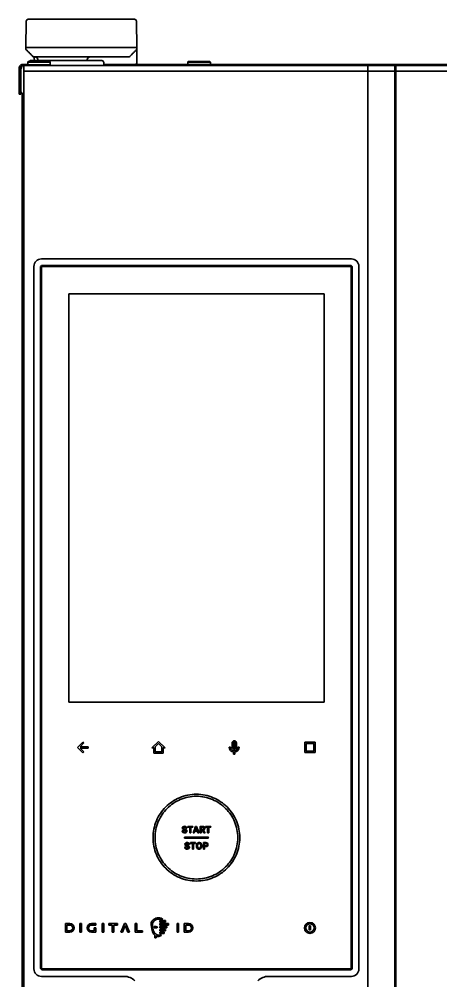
# Model space of a CAD drawing. Extents: x -760 to 4209, y 5795 to 10328.
# Drawn here: x 1849 to 2072, y 8316 to 8827 of the extents above; entities that cross this region are included whole.
import ezdxf

# ---------------------------------------------------------------- set-up
doc = ezdxf.new("R2010")
doc.units = 0
doc.header["$LTSCALE"] = 5
doc.layers.add('1', color=7, linetype='CONTINUOUS', true_color=0xffffff)

msp = doc.modelspace()

# ---------------------------------------------------------------- linework, layer by layer
at = {"layer": '1', "color": 7, "linetype": 'Continuous', "lineweight": 35}
for p, q in [((1852.05, 8811.9), (1852.3, 8825.92)), ((1853.3, 8826.9), (1859.05, 8826.9)), ((1859.05, 8826.9), (1904.05, 8826.9)), ((1909.81, 8826.9), (1904.05, 8826.9)), ((1910.81, 8825.92), (1911.05, 8811.9)), ((1852.07, 8811.19), (1852.05, 8811.9)), ((1859.05, 8811.9), (1852.05, 8811.9)), ((1904.05, 8811.9), (1859.05, 8811.9)), ((1911.05, 8811.9), (1904.05, 8811.9)), ((1911.01, 8809.21), (1910.94, 8805.12)), ((1911.04, 8811.19), (1911.01, 8809.21)), ((1911.05, 8811.9), (1911.04, 8811.19)), ((1911.05, 8805.37), (1911.05, 8810.44)), ((1850.35, 8802.9), (1850.6, 8802.9)), ((1850.6, 8802.9), (1853.06, 8802.9)), ((1853.3, 8804.4), (1853.05, 8804.15)), ((1853.05, 8804.15), (1865.05, 8804.15)), ((1853.05, 8804.15), (1853.05, 8802.65)), ((1853.05, 8802.65), (1853.3, 8802.4)), ((1865.05, 8802.65), (1853.05, 8802.65)), ((1853.3, 8804.4), (1864.8, 8804.4)), ((1892.5, 8804.9), (1854.61, 8804.9)), ((1856.59, 8804.9), (1856.57, 8806.13)), ((1858.59, 8804.94), (1858.59, 8804.9)), ((1904.05, 8806.9), (1859.05, 8806.9)), ((1865.05, 8804.15), (1864.8, 8804.4)), ((1864.8, 8802.4), (1865.05, 8802.65)), ((1865.05, 8802.65), (1865.05, 8804.15)), ((1884.52, 8804.9), (1884.52, 8804.94)), ((1893.55, 8802.4), (1893.5, 8803.94)), ((1893.54, 8802.9), (1938.06, 8802.9)), ((1911.05, 8803.64), (1911.05, 8803.9)), ((1938.3, 8804.4), (1938.05, 8804.15)), ((1938.05, 8804.15), (1938.05, 8802.65)), ((1938.05, 8804.15), (1950.05, 8804.15)), ((1938.05, 8802.9), (2143.55, 8802.9)), ((1938.05, 8802.65), (1938.3, 8802.4)), ((1950.05, 8802.65), (1938.05, 8802.65)), ((1938.3, 8804.4), (1949.8, 8804.4)), ((1950.05, 8804.15), (1949.8, 8804.4)), ((1949.8, 8802.4), (1950.05, 8802.65)), ((1950.05, 8802.65), (1950.05, 8804.15)), ((2033.64, 8802.9), (2033.64, 8055.9)), ((2048.05, 8802.9), (2048.05, 8055.9)), ((2048.55, 8802.9), (2048.55, 8055.9)), ((1848.55, 8800.37), (1848.55, 8801.1)), ((1848.55, 8800.37), (1848.55, 8789.1)), ((1849.35, 8800.37), (1849.35, 8801.1)), ((1849.35, 8800.37), (1849.35, 8789.1)), ((1849.7, 8801.1), (1849.36, 8800.37)), ((1849.36, 8800.37), (1849.36, 8789.1)), ((1851.05, 8802.4), (1853.05, 8802.4)), ((1851.05, 8799.4), (1851.05, 8802.4)), ((1853.05, 8799.4), (1851.05, 8799.4)), ((1851.05, 8799.4), (1851.05, 8055.9)), ((2089.8, 8802.4), (1853.05, 8802.4)), ((2088.64, 8799.4), (1853.05, 8799.4)), ((1848.55, 8787.1), (1848.55, 8789.1)), ((1849.35, 8787.1), (1849.35, 8789.1)), ((1850.05, 8012.25), (1850.05, 8787.58)), ((1849.35, 8787.1), (1848.55, 8787.1)), ((1856.34, 8517.15), (1856.34, 8695.65)), ((1860.34, 8699.65), (2024.94, 8699.65)), ((2024.44, 8696.15), (1860.84, 8696.15)), ((2024.44, 8695.6), (1860.84, 8695.6)), ((2028.94, 8695.65), (2028.94, 8517.15)), ((1859.84, 8695.15), (1859.84, 8517.15)), ((1860.39, 8695.15), (1860.39, 8323.15)), ((2024.89, 8323.15), (2024.89, 8695.15)), ((2025.44, 8517.15), (2025.44, 8695.15)), ((1874.84, 8681.13), (1874.84, 8464.17)), ((2010.44, 8681.13), (1874.84, 8681.13)), ((2010.44, 8464.17), (2010.44, 8681.13)), ((1859.84, 8651.15), (1860.09, 8651.15)), ((1860.09, 8650.9), (1859.84, 8650.9)), ((2025.19, 8651.15), (2025.44, 8651.15)), ((2025.44, 8650.9), (2025.19, 8650.9)), ((1859.84, 8649.4), (1860.09, 8649.4)), ((1860.09, 8649.15), (1859.84, 8649.15)), ((2025.19, 8649.4), (2025.44, 8649.4)), ((2025.44, 8649.15), (2025.19, 8649.15)), ((1859.84, 8611.15), (1860.09, 8611.15)), ((1860.09, 8610.9), (1859.84, 8610.9)), ((1859.84, 8609.4), (1860.09, 8609.4)), ((1860.09, 8609.15), (1859.84, 8609.15)), ((2025.19, 8611.15), (2025.44, 8611.15)), ((2025.44, 8610.9), (2025.19, 8610.9)), ((2025.19, 8609.4), (2025.44, 8609.4)), ((2025.44, 8609.15), (2025.19, 8609.15)), ((1859.84, 8571.15), (1860.09, 8571.15)), ((1860.09, 8570.9), (1859.84, 8570.9)), ((1859.84, 8569.4), (1860.09, 8569.4)), ((1860.09, 8569.15), (1859.84, 8569.15)), ((2025.19, 8571.15), (2025.44, 8571.15)), ((2025.44, 8570.9), (2025.19, 8570.9)), ((2025.19, 8569.4), (2025.44, 8569.4)), ((2025.44, 8569.15), (2025.19, 8569.15)), ((1859.84, 8531.15), (1860.09, 8531.15)), ((1860.09, 8530.9), (1859.84, 8530.9)), ((1859.84, 8529.4), (1860.09, 8529.4)), ((1860.09, 8529.15), (1859.84, 8529.15)), ((1856.34, 8322.65), (1856.34, 8517.15)), ((1860.09, 8517.15), (1859.84, 8517.15)), ((1859.84, 8517.15), (1859.84, 8323.15)), ((2025.44, 8323.15), (2025.44, 8517.15)), ((2028.94, 8517.15), (2028.94, 8322.65)), ((1860.09, 8489.15), (1859.84, 8489.15)), ((1859.84, 8488.9), (1860.09, 8488.9)), ((1860.09, 8487.4), (1859.84, 8487.4)), ((1859.84, 8487.15), (1860.09, 8487.15)), ((1874.84, 8464.17), (2010.44, 8464.17)), ((1860.09, 8449.15), (1859.84, 8449.15)), ((1859.84, 8448.9), (1860.09, 8448.9)), ((1860.09, 8447.4), (1859.84, 8447.4)), ((1859.84, 8447.15), (1860.09, 8447.15)), ((1882.32, 8443.09), (1879.47, 8440.24)), ((1879.47, 8440.24), (1882.32, 8437.4)), ((1880.84, 8440.6), (1882.82, 8442.58)), ((1885.16, 8440.6), (1880.84, 8440.6)), ((1882.82, 8442.58), (1882.32, 8443.09)), ((1885.16, 8439.89), (1885.16, 8440.6)), ((1922.54, 8443.38), (1919.01, 8439.97)), ((1920.77, 8440.6), (1922.54, 8442.37)), ((1920.77, 8437.85), (1920.77, 8440.6)), ((1926.07, 8439.97), (1922.54, 8443.38)), ((1922.54, 8442.37), (1924.3, 8440.6)), ((1924.3, 8440.6), (1924.3, 8437.85)), ((1960.1, 8440.41), (1960.8, 8440.41)), ((1961.58, 8442.62), (1961.58, 8440.41)), ((1962.28, 8440.41), (1962.28, 8442.62)), ((1963.19, 8442.62), (1963.19, 8440.41)), ((1963.89, 8440.41), (1963.89, 8442.62)), ((1964.68, 8440.41), (1965.38, 8440.41)), ((2000.23, 8442.95), (2000.23, 8437.53)), ((2005.65, 8442.95), (2000.23, 8442.95)), ((2000.93, 8438.23), (2000.93, 8442.25)), ((2000.93, 8442.25), (2004.95, 8442.25)), ((2004.95, 8442.25), (2004.95, 8438.23)), ((2005.65, 8437.53), (2005.65, 8442.95)), ((1880.84, 8439.89), (1885.16, 8439.89)), ((1882.82, 8437.9), (1880.84, 8439.89)), ((1882.32, 8437.4), (1882.82, 8437.9)), ((1919.01, 8439.97), (1920.07, 8439.97)), ((1920.07, 8439.97), (1920.07, 8437.14)), ((1920.07, 8437.14), (1925.01, 8437.14)), ((1924.3, 8437.85), (1920.77, 8437.85)), ((1925.01, 8439.97), (1926.07, 8439.97)), ((1925.01, 8437.14), (1925.01, 8439.97)), ((1962.39, 8436.71), (1962.39, 8437.79)), ((1963.08, 8436.71), (1962.39, 8436.71)), ((1963.08, 8437.79), (1963.08, 8436.71)), ((2000.23, 8437.53), (2005.65, 8437.53)), ((2004.95, 8438.23), (2000.93, 8438.23)), ((1860.09, 8409.15), (1859.84, 8409.15)), ((1859.84, 8408.9), (1860.09, 8408.9)), ((1860.09, 8407.4), (1859.84, 8407.4)), ((1859.84, 8407.15), (1860.09, 8407.15)), ((1946.34, 8389.68), (1946.34, 8386.27)), ((1947.7, 8389.68), (1946.34, 8389.68)), ((1946.34, 8386.27), (1946.93, 8386.27)), ((1946.93, 8387.53), (1947.7, 8387.53)), ((1946.93, 8386.27), (1946.93, 8387.53)), ((1860.09, 8369.15), (1859.84, 8369.15)), ((1859.84, 8368.9), (1860.09, 8368.9)), ((1860.09, 8367.4), (1859.84, 8367.4)), ((1859.84, 8367.15), (1860.09, 8367.15)), ((1922.44, 8348.97), (1924.9, 8348.97)), ((1923.2, 8348.23), (1923.2, 8347.46)), ((1926.26, 8348.23), (1923.2, 8348.23)), ((1924.9, 8348.97), (1924.65, 8349.17)), ((1926.26, 8347.46), (1926.26, 8348.23)), ((1873.15, 8346.68), (1873.15, 8342.1)), ((1875.44, 8346.68), (1873.15, 8346.68)), ((1873.91, 8345.92), (1875.44, 8345.92)), ((1873.91, 8342.86), (1873.91, 8345.92)), ((1880.79, 8342.1), (1880.79, 8346.68)), ((1880.79, 8346.68), (1881.55, 8346.68)), ((1881.55, 8346.68), (1881.55, 8342.1)), ((1886.9, 8346.68), (1889.19, 8346.68)), ((1889.19, 8345.92), (1886.9, 8345.92)), ((1888.43, 8342.86), (1888.43, 8344.39)), ((1888.43, 8344.39), (1889.19, 8344.39)), ((1889.19, 8346.68), (1889.19, 8345.92)), ((1889.19, 8344.39), (1889.19, 8342.1)), ((1892.63, 8342.1), (1892.63, 8346.68)), ((1892.63, 8346.68), (1893.4, 8346.68)), ((1893.4, 8346.68), (1893.4, 8342.1)), ((1896.07, 8346.68), (1896.07, 8345.92)), ((1900.66, 8346.68), (1896.07, 8346.68)), ((1896.07, 8345.92), (1897.98, 8345.92)), ((1897.98, 8345.92), (1897.98, 8342.1)), ((1898.75, 8345.92), (1900.66, 8345.92)), ((1898.75, 8342.1), (1898.75, 8345.92)), ((1900.66, 8345.92), (1900.66, 8346.68)), ((1904.48, 8346.68), (1902.57, 8342.1)), ((1903.43, 8342.1), (1904.86, 8345.73)), ((1905.24, 8346.68), (1904.48, 8346.68)), ((1904.86, 8345.73), (1906.29, 8342.1)), ((1907.15, 8342.1), (1905.24, 8346.68)), ((1910.21, 8346.68), (1910.21, 8342.1)), ((1910.98, 8346.68), (1910.21, 8346.68)), ((1910.98, 8342.86), (1910.98, 8346.68)), ((1918.66, 8346.06), (1919.09, 8342.92)), ((1919.75, 8343.16), (1919.38, 8345.93)), ((1920.53, 8345.25), (1920.15, 8344.39)), ((1920.15, 8344.39), (1921.67, 8344.39)), ((1922.06, 8344.96), (1920.53, 8345.25)), ((1921.67, 8344.39), (1922.06, 8344.96)), ((1923.2, 8347.46), (1926.26, 8347.46)), ((1923.2, 8346.68), (1923.2, 8345.92)), ((1927.79, 8346.68), (1923.2, 8346.68)), ((1923.2, 8345.92), (1927.79, 8345.92)), ((1923.2, 8345.15), (1923.2, 8344.39)), ((1927.02, 8345.15), (1923.2, 8345.15)), ((1923.2, 8344.39), (1927.02, 8344.39)), ((1923.2, 8343.62), (1923.2, 8342.86)), ((1926.26, 8343.62), (1923.2, 8343.62)), ((1926.26, 8342.86), (1926.26, 8343.62)), ((1927.02, 8344.39), (1927.02, 8345.15)), ((1927.79, 8345.92), (1927.79, 8346.68)), ((1932.37, 8342.1), (1932.37, 8346.68)), ((1932.37, 8346.68), (1933.14, 8346.68)), ((1933.14, 8346.68), (1933.14, 8342.1)), ((1936.2, 8346.68), (1936.2, 8342.1)), ((1938.49, 8346.68), (1936.2, 8346.68)), ((1936.96, 8345.92), (1938.49, 8345.92)), ((1936.96, 8342.86), (1936.96, 8345.92)), ((2002.59, 8343.29), (2002.59, 8345.49)), ((2002.59, 8345.49), (2003.29, 8345.49)), ((2003.29, 8343.29), (2002.59, 8343.29)), ((2003.29, 8345.49), (2003.29, 8343.29)), ((1873.15, 8342.1), (1875.44, 8342.1)), ((1875.44, 8342.86), (1873.91, 8342.86)), ((1881.55, 8342.1), (1880.79, 8342.1)), ((1886.9, 8342.86), (1888.43, 8342.86)), ((1889.19, 8342.1), (1886.9, 8342.1)), ((1893.4, 8342.1), (1892.63, 8342.1)), ((1897.98, 8342.1), (1898.75, 8342.1)), ((1902.57, 8342.1), (1903.43, 8342.1)), ((1906.29, 8342.1), (1907.15, 8342.1)), ((1910.21, 8342.1), (1914.03, 8342.1)), ((1914.03, 8342.86), (1910.98, 8342.86)), ((1914.03, 8342.1), (1914.03, 8342.86)), ((1920.53, 8340.58), (1920.53, 8339.04)), ((1920.53, 8339.04), (1921.29, 8339.04)), ((1920.93, 8341.28), (1920.8, 8341.4)), ((1921.29, 8339.04), (1921.29, 8340.12)), ((1924.16, 8340.57), (1922.44, 8340.57)), ((1923.2, 8342.86), (1926.26, 8342.86)), ((1923.2, 8342.1), (1923.2, 8341.33)), ((1925.5, 8342.1), (1923.2, 8342.1)), ((1923.2, 8341.33), (1925.5, 8341.33)), ((1923.94, 8340.38), (1924.16, 8340.57)), ((1925.5, 8341.33), (1925.5, 8342.1)), ((1933.14, 8342.1), (1932.37, 8342.1)), ((1936.2, 8342.1), (1938.49, 8342.1)), ((1938.49, 8342.86), (1936.96, 8342.86)), ((1860.84, 8322.7), (2024.44, 8322.7)), ((1904.33, 8318.65), (1860.34, 8318.65)), ((1860.84, 8322.15), (2024.44, 8322.15)), ((2024.94, 8318.65), (1980.95, 8318.65))]:
    msp.add_line(p, q, dxfattribs=at)
for centre, radius, start, end in [((1853.3, 8825.9), 1, 90, 179), ((1909.81, 8825.9), 1, 1, 90), ((1854.61, 8803.9), 1, 90, 149.9995), ((1855.57, 8806.12), 1, 1, 63.2354), ((1856.59, 8804.9), 2, 1, 90), ((1886.52, 8804.9), 2, 90, 179), ((1892.5, 8803.9), 1, 2, 90), ((1906.64, 8807.9), 1, 270, 315), ((1910.3, 8803.65), 0.75, 270, 359), ((1851.36, 8789.1), 2, 180, 261.315), ((1860.34, 8695.65), 4, 90, 180), ((1860.84, 8695.15), 1, 90, 180), ((1860.84, 8695.15), 0.45, 90, 180), ((2024.44, 8695.15), 1, 0, 90), ((2024.44, 8695.15), 0.45, 0, 90), ((2024.94, 8695.65), 4, 0, 90), ((1947.7, 8388.61), 1.07, 270, 90), ((1860.84, 8323.15), 1, 180, 270), ((1860.84, 8323.15), 0.45, 180, 270), ((2024.44, 8323.15), 0.45, 270, 0), ((2024.44, 8323.15), 1, 270, 0), ((1860.34, 8322.65), 4, 180, 270), ((1904.33, 8310.65), 8, 45, 90), ((1980.95, 8310.65), 8, 90, 135), ((2024.94, 8322.65), 4, 270, 0)]:
    msp.add_arc(centre, radius, start, end, dxfattribs=at)
for start_param, end_param in [(3.141593, 3.794822), (3.794822, 4.694936)]:
    msp.add_ellipse((1910.17, 8803.65), major_axis=(0, 0.75), ratio=0.999954, start_param=start_param, end_param=end_param, dxfattribs=at)
for points, knots in [([(1852.07, 8811.19), (1852.07, 8811.14), (1852.07, 8811.09), (1852.09, 8811), (1852.11, 8810.95), (1852.15, 8810.86), (1852.17, 8810.82), (1852.22, 8810.74), (1852.25, 8810.7), (1852.29, 8810.67)], [0, 0, 0, 0, 0.25, 0.25, 0.5, 0.5, 0.75, 0.75, 1, 1, 1, 1]), ([(1910.82, 8810.67), (1910.86, 8810.7), (1910.89, 8810.74), (1910.94, 8810.82), (1910.96, 8810.86), (1911, 8810.95), (1911.02, 8811), (1911.04, 8811.09), (1911.04, 8811.14), (1911.04, 8811.19)], [0, 0, 0, 0, 0.25, 0.25, 0.5, 0.5, 0.75, 0.75, 1, 1, 1, 1]), ([(1848.55, 8801.1), (1848.55, 8801.21), (1848.57, 8801.33), (1848.61, 8801.54), (1848.64, 8801.65), (1848.72, 8801.86), (1848.77, 8801.96), (1848.89, 8802.15), (1848.96, 8802.24), (1849.11, 8802.4), (1849.19, 8802.48), (1849.37, 8802.61), (1849.46, 8802.67), (1849.66, 8802.77), (1849.77, 8802.81), (1849.98, 8802.87), (1850.09, 8802.89), (1850.21, 8802.9)], [0, 0, 0, 0, 0.125, 0.125, 0.25, 0.25, 0.375, 0.375, 0.5, 0.5, 0.625, 0.625, 0.75, 0.75, 0.875, 0.875, 1, 1, 1, 1]), ([(1850.58, 8802.9), (1850.54, 8802.89), (1850.51, 8802.87), (1850.43, 8802.81), (1850.4, 8802.77), (1850.32, 8802.67), (1850.29, 8802.61), (1850.21, 8802.48), (1850.18, 8802.4), (1850.1, 8802.24), (1850.07, 8802.15), (1849.99, 8801.96), (1849.95, 8801.86), (1849.88, 8801.65), (1849.84, 8801.54), (1849.77, 8801.33), (1849.73, 8801.21), (1849.7, 8801.1)], [0, 0, 0, 0, 0.125, 0.125, 0.25, 0.25, 0.375, 0.375, 0.5, 0.5, 0.625, 0.625, 0.75, 0.75, 0.875, 0.875, 1, 1, 1, 1]), ([(1850.21, 8802.9), (1850.21, 8802.9), (1850.22, 8802.9), (1850.23, 8802.9), (1850.24, 8802.9), (1850.25, 8802.9), (1850.26, 8802.9), (1850.27, 8802.9), (1850.28, 8802.9), (1850.29, 8802.9), (1850.3, 8802.9), (1850.31, 8802.9), (1850.32, 8802.9), (1850.33, 8802.9), (1850.34, 8802.9), (1850.35, 8802.9), (1850.35, 8802.9)], [0, 0, 0, 0, 0.070356, 0.140723, 0.211142, 0.28165, 0.352287, 0.42309, 0.494098, 0.565348, 0.636878, 0.708725, 0.780925, 0.853514, 0.926527, 1, 1, 1, 1]), ([(1850.6, 8802.9), (1850.6, 8802.9), (1850.6, 8802.9), (1850.6, 8802.9), (1850.6, 8802.9), (1850.6, 8802.9), (1850.6, 8802.9), (1850.6, 8802.9), (1850.6, 8802.9), (1850.59, 8802.9), (1850.59, 8802.9), (1850.59, 8802.9), (1850.58, 8802.9), (1850.58, 8802.9), (1850.58, 8802.9)], [0, 0, 0, 0, 0.219075, 0.291275, 0.363122, 0.434652, 0.505902, 0.57691, 0.647713, 0.71835, 0.788858, 0.859277, 0.929644, 1, 1, 1, 1]), ([(1856.47, 8806.9), (1856.4, 8806.9), (1856.34, 8806.91), (1856.21, 8806.93), (1856.15, 8806.95), (1855.97, 8807.03), (1855.86, 8807.1), (1855.76, 8807.19)], [0, 0, 0, 0, 0.25, 0.25, 0.5, 0.5, 1, 1, 1, 1]), ([(1856.47, 8806.9), (1856.4, 8806.9), (1856.34, 8806.91), (1856.21, 8806.93), (1856.15, 8806.95), (1856.03, 8807), (1855.97, 8807.03), (1855.86, 8807.11), (1855.81, 8807.15), (1855.76, 8807.19)], [0, 0, 0, 0, 0.25, 0.25, 0.5, 0.5, 0.75, 0.75, 1, 1, 1, 1]), ([(1856.47, 8806.9), (1856.4, 8806.9), (1856.34, 8806.91), (1856.21, 8806.93), (1856.15, 8806.95), (1856.03, 8807), (1855.97, 8807.03), (1855.86, 8807.11), (1855.81, 8807.15), (1855.76, 8807.19)], [0, 0, 0, 0, 0.25, 0.25, 0.5, 0.5, 0.75, 0.75, 1, 1, 1, 1]), ([(1856.47, 8806.9), (1856.4, 8806.9), (1856.34, 8806.91), (1856.21, 8806.93), (1856.15, 8806.95), (1856.03, 8807), (1855.97, 8807.03), (1855.86, 8807.11), (1855.81, 8807.15), (1855.76, 8807.19)], [0, 0, 0, 0, 0.25, 0.25, 0.5, 0.5, 0.75, 0.75, 1, 1, 1, 1]), ([(1856.47, 8806.9), (1856.4, 8806.9), (1856.34, 8806.91), (1856.21, 8806.93), (1856.15, 8806.95), (1855.97, 8807.03), (1855.86, 8807.1), (1855.76, 8807.19)], [0, 0, 0, 0, 0.25, 0.25, 0.5, 0.5, 1, 1, 1, 1]), ([(1859.05, 8806.9), (1858.97, 8806.9), (1858.89, 8806.9), (1858.72, 8806.9), (1858.64, 8806.9), (1858.52, 8806.9), (1858.48, 8806.9), (1858.39, 8806.9), (1858.35, 8806.9), (1858.23, 8806.9), (1858.16, 8806.9), (1858, 8806.9), (1857.93, 8806.9), (1857.82, 8806.9), (1857.78, 8806.9), (1857.71, 8806.9), (1857.67, 8806.9), (1857.57, 8806.9), (1857.5, 8806.9), (1857.37, 8806.9), (1857.31, 8806.9), (1857.19, 8806.9), (1857.13, 8806.9), (1857.05, 8806.9), (1857.02, 8806.9), (1856.97, 8806.9), (1856.95, 8806.9), (1856.88, 8806.9), (1856.83, 8806.9), (1856.77, 8806.9), (1856.75, 8806.9), (1856.72, 8806.9), (1856.7, 8806.9), (1856.67, 8806.9), (1856.65, 8806.9), (1856.62, 8806.9), (1856.61, 8806.9), (1856.58, 8806.9), (1856.57, 8806.9), (1856.55, 8806.9), (1856.54, 8806.9), (1856.52, 8806.9), (1856.51, 8806.9), (1856.5, 8806.9), (1856.49, 8806.9), (1856.48, 8806.9), (1856.48, 8806.9), (1856.47, 8806.9), (1856.47, 8806.9), (1856.47, 8806.9), (1856.47, 8806.9), (1856.47, 8806.9), (1856.47, 8806.9), (1856.47, 8806.9)], [0, 0, 0, 0, 0.0625, 0.0625, 0.125, 0.125, 0.15625, 0.15625, 0.1875, 0.1875, 0.25, 0.25, 0.3125, 0.3125, 0.34375, 0.34375, 0.375, 0.375, 0.4375, 0.4375, 0.5, 0.5, 0.5625, 0.5625, 0.59375, 0.59375, 0.625, 0.625, 0.6875, 0.6875, 0.71875, 0.71875, 0.75, 0.75, 0.78125, 0.78125, 0.8125, 0.8125, 0.84375, 0.84375, 0.875, 0.875, 0.90625, 0.90625, 0.9375, 0.9375, 0.96875, 0.96875, 0.984375, 0.984375, 0.992187, 0.992187, 1, 1, 1, 1]), ([(1904.09, 8806.9), (1904.09, 8806.9), (1904.09, 8806.9), (1904.08, 8806.9), (1904.07, 8806.9), (1904.06, 8806.9), (1904.06, 8806.9), (1904.05, 8806.9)], [0, 0, 0, 0, 0.150816, 0.150816, 0.575408, 0.575408, 1, 1, 1, 1]), ([(1904.11, 8806.9), (1904.11, 8806.9), (1904.11, 8806.9), (1904.1, 8806.9), (1904.1, 8806.9), (1904.1, 8806.9), (1904.1, 8806.9), (1904.09, 8806.9)], [0, 0, 0, 0, 0.206132, 0.206132, 0.636473, 0.636473, 1, 1, 1, 1]), ([(1906.64, 8806.9), (1906.64, 8806.9), (1906.64, 8806.9), (1906.64, 8806.9), (1906.63, 8806.9), (1906.62, 8806.9), (1906.61, 8806.9), (1906.59, 8806.9), (1906.58, 8806.9), (1906.56, 8806.9), (1906.55, 8806.9), (1906.51, 8806.9), (1906.48, 8806.9), (1906.42, 8806.9), (1906.38, 8806.9), (1906.32, 8806.9), (1906.3, 8806.9), (1906.26, 8806.9), (1906.24, 8806.9), (1906.17, 8806.9), (1906.12, 8806.9), (1906.02, 8806.9), (1905.96, 8806.9), (1905.85, 8806.9), (1905.78, 8806.9), (1905.69, 8806.9), (1905.66, 8806.9), (1905.59, 8806.9), (1905.56, 8806.9), (1905.45, 8806.9), (1905.38, 8806.9), (1905.27, 8806.9), (1905.23, 8806.9), (1905.16, 8806.9), (1905.12, 8806.9), (1905.05, 8806.9), (1905.01, 8806.9), (1904.93, 8806.9), (1904.89, 8806.9), (1904.81, 8806.9), (1904.77, 8806.9), (1904.69, 8806.9), (1904.65, 8806.9), (1904.57, 8806.9), (1904.53, 8806.9), (1904.44, 8806.9), (1904.4, 8806.9), (1904.32, 8806.9), (1904.28, 8806.9), (1904.21, 8806.9), (1904.19, 8806.9), (1904.16, 8806.9), (1904.15, 8806.9), (1904.13, 8806.9), (1904.12, 8806.9), (1904.11, 8806.9)], [0, 0, 0, 0, 0.027882, 0.027882, 0.059241, 0.059241, 0.121958, 0.121958, 0.153317, 0.153317, 0.184675, 0.184675, 0.247393, 0.247393, 0.31011, 0.31011, 0.341469, 0.341469, 0.372827, 0.372827, 0.435544, 0.435544, 0.498262, 0.498262, 0.560979, 0.560979, 0.592338, 0.592338, 0.623696, 0.623696, 0.686414, 0.686414, 0.717772, 0.717772, 0.749131, 0.749131, 0.78049, 0.78049, 0.811848, 0.811848, 0.843207, 0.843207, 0.874565, 0.874565, 0.905924, 0.905924, 0.937283, 0.937283, 0.968641, 0.968641, 0.984321, 0.984321, 0.99216, 0.99216, 1, 1, 1, 1]), ([(1910.92, 8804.3), (1910.92, 8804.25), (1910.92, 8804.2), (1910.92, 8804.13), (1910.92, 8804.1), (1910.92, 8804.06), (1910.92, 8804.04), (1910.92, 8803.98), (1910.92, 8803.92), (1910.92, 8803.87), (1910.92, 8803.85)], [0, 0, 0, 0, 0.282446, 0.282446, 0.423669, 0.423669, 0.564892, 0.564892, 0.847338, 1, 1, 1, 1]), ([(1910.92, 8803.85), (1910.92, 8803.84), (1910.92, 8803.82), (1910.92, 8803.8), (1910.92, 8803.78), (1910.92, 8803.76), (1910.92, 8803.75), (1910.92, 8803.71), (1910.92, 8803.68), (1910.92, 8803.65), (1910.92, 8803.64), (1910.92, 8803.64)], [0, 0, 0, 0, 0.103038, 0.103038, 0.215159, 0.215159, 0.327279, 0.327279, 0.551519, 0.77576, 1, 1, 1, 1]), ([(1849.35, 8801.1), (1849.35, 8801.23), (1849.38, 8801.35), (1849.47, 8801.58), (1849.54, 8801.69), (1849.7, 8801.87), (1849.8, 8801.95), (1850.03, 8802.05), (1850.15, 8802.09), (1850.27, 8802.1)], [0, 0, 0, 0, 0.25, 0.25, 0.5, 0.5, 0.75, 0.75, 1, 1, 1, 1]), ([(1961.58, 8440.41), (1961.58, 8439.77), (1962.1, 8439.25), (1963.38, 8439.25), (1963.89, 8439.77), (1963.89, 8440.41)], [0, 0, 0, 0, 0.5, 0.5, 1, 1, 1, 1]), ([(1962.28, 8442.62), (1962.28, 8442.87), (1962.49, 8443.07), (1962.99, 8443.07), (1963.19, 8442.87), (1963.19, 8442.62)], [0, 0, 0, 0, 0.5, 0.5, 1, 1, 1, 1]), ([(1963.19, 8440.41), (1963.19, 8440.16), (1962.99, 8439.95), (1962.49, 8439.95), (1962.28, 8440.16), (1962.28, 8440.41)], [0, 0, 0, 0, 0.5, 0.5, 1, 1, 1, 1]), ([(1951.6, 8413.53), (1948.77, 8414.73), (1945.75, 8415.34), (1939.53, 8415.34), (1936.52, 8414.73), (1933.68, 8413.53)], [0, 0, 0, 0, 0.5, 0.5, 1, 1, 1, 1]), ([(1921.42, 8383.34), (1920.22, 8386.18), (1919.61, 8389.2), (1919.61, 8395.42), (1920.22, 8398.43), (1921.42, 8401.27)], [0, 0, 0, 0, 0.5, 0.5, 1, 1, 1, 1]), ([(1921.42, 8401.27), (1920.22, 8398.43), (1919.61, 8395.42), (1919.61, 8389.2), (1920.22, 8386.18), (1921.42, 8383.34)], [0, 0, 0, 0, 0.5, 0.5, 1, 1, 1, 1]), ([(1922.4, 8400.86), (1921.25, 8398.15), (1920.67, 8395.27), (1920.67, 8389.34), (1921.25, 8386.46), (1922.4, 8383.76)], [0, 0, 0, 0, 0.5, 0.5, 1, 1, 1, 1]), ([(1922.4, 8383.76), (1921.25, 8386.46), (1920.67, 8389.34), (1920.67, 8395.27), (1921.25, 8398.15), (1922.4, 8400.86)], [0, 0, 0, 0, 0.5, 0.5, 1, 1, 1, 1]), ([(1962.89, 8400.86), (1964.03, 8398.15), (1964.61, 8395.27), (1964.61, 8389.34), (1964.03, 8386.47), (1962.89, 8383.76), (1962.89, 8383.76), (1962.89, 8383.76), (1962.89, 8383.76), (1962.33, 8382.45), (1961.65, 8381.2), (1960.86, 8380.02)], [0, 0, 0, 0, 0.25, 0.25, 0.5, 0.5, 0.5, 0.75, 0.75, 0.75, 1, 1, 1, 1]), ([(1961.74, 8379.43), (1962.57, 8380.66), (1963.28, 8381.98), (1963.86, 8383.34), (1963.86, 8383.34), (1963.86, 8383.34), (1963.86, 8383.34), (1965.06, 8386.18), (1965.67, 8389.2), (1965.67, 8395.42), (1965.06, 8398.43), (1963.86, 8401.27)], [0, 0, 0, 0, 0.25, 0.25, 0.25, 0.5, 0.5, 0.5, 0.75, 0.75, 1, 1, 1, 1]), ([(1935.49, 8398.06), (1935.27, 8397.88), (1935.16, 8397.66), (1935.16, 8397.38), (1935.16, 8397.07), (1935.31, 8396.81), (1935.62, 8396.62)], [0, 0, 0, 0, 0.5, 0.5, 0.5, 1, 1, 1, 1]), ([(1937, 8398.2), (1936.81, 8398.28), (1936.6, 8398.33), (1936.37, 8398.33), (1936.01, 8398.33), (1935.72, 8398.24), (1935.49, 8398.06)], [0, 0, 0, 0, 0.5, 0.5, 0.5, 1, 1, 1, 1]), ([(1935.71, 8394.96), (1935.91, 8394.87), (1936.14, 8394.83), (1936.39, 8394.83), (1936.76, 8394.83), (1937.06, 8394.91), (1937.27, 8395.08)], [0, 0, 0, 0, 0.5, 0.5, 0.5, 1, 1, 1, 1]), ([(1935.92, 8397.07), (1935.81, 8397.16), (1935.75, 8397.26), (1935.75, 8397.53), (1935.8, 8397.65), (1935.91, 8397.73)], [0, 0, 0, 0, 0.5, 0.5, 1, 1, 1, 1]), ([(1936.85, 8395.42), (1936.75, 8395.34), (1936.59, 8395.3), (1936.39, 8395.3), (1936.15, 8395.3), (1935.97, 8395.35), (1935.84, 8395.45)], [0, 0, 0, 0, 0.5, 0.5, 0.5, 1, 1, 1, 1]), ([(1935.91, 8397.73), (1936.02, 8397.81), (1936.17, 8397.85), (1936.57, 8397.85), (1936.73, 8397.8), (1936.84, 8397.7)], [0, 0, 0, 0, 0.5, 0.5, 1, 1, 1, 1]), ([(1937.27, 8395.08), (1937.49, 8395.25), (1937.6, 8395.47), (1937.6, 8395.76), (1937.6, 8395.93), (1937.56, 8396.08), (1937.49, 8396.21)], [0, 0, 0, 0, 0.5, 0.5, 0.5, 1, 1, 1, 1]), ([(1946.46, 8396.32), (1946.57, 8396.37), (1946.76, 8396.49), (1946.94, 8396.69), (1947.03, 8396.88), (1947.06, 8397.02), (1947.08, 8397.14), (1947.08, 8397.22), (1947.08, 8397.36), (1947.06, 8397.53), (1947, 8397.72), (1946.84, 8397.98), (1946.58, 8398.16), (1946.27, 8398.24), (1946.11, 8398.27), (1946, 8398.28), (1945.93, 8398.28), (1945.84, 8398.28), (1945.85, 8398.28), (1945.82, 8398.28), (1945.72, 8398.28), (1945.51, 8398.28), (1945.25, 8398.28), (1945, 8398.28), (1944.79, 8398.28), (1944.65, 8398.27), (1944.65, 8398.31), (1944.65, 8397.95), (1944.65, 8397.18), (1944.65, 8396.14), (1944.65, 8395.31), (1944.65, 8394.97), (1944.65, 8394.86), (1944.65, 8394.88), (1944.7, 8394.87), (1944.8, 8394.87), (1944.96, 8394.87), (1945.13, 8394.87), (1945.24, 8394.88), (1945.25, 8394.86), (1945.24, 8394.96), (1945.25, 8395.24), (1945.25, 8395.73), (1945.24, 8396.09), (1945.25, 8396.18), (1945.24, 8396.19), (1945.29, 8396.18), (1945.51, 8396.18), (1945.8, 8396.18), (1945.91, 8396.18), (1945.91, 8396.18)], [0, 0, 0, 0, 0.0625, 0.125, 0.15625, 0.1875, 0.203125, 0.21875, 0.234375, 0.25, 0.28125, 0.3125, 0.375, 0.40625, 0.421875, 0.429688, 0.4375, 0.445312, 0.449219, 0.453125, 0.46875, 0.484375, 0.5, 0.515625, 0.53125, 0.546875, 0.5625, 0.578125, 0.59375, 0.625, 0.640625, 0.65625, 0.664062, 0.671875, 0.6875, 0.703125, 0.71875, 0.75, 0.765625, 0.78125, 0.796875, 0.8125, 0.84375, 0.875, 0.882812, 0.890625, 0.90625, 0.9375, 0.96875, 1, 1, 1, 1]), ([(1945.25, 8396.66), (1945.25, 8396.71), (1945.25, 8396.86), (1945.25, 8397.08), (1945.24, 8397.31), (1945.25, 8397.48), (1945.24, 8397.64), (1945.25, 8397.73), (1945.23, 8397.82), (1945.33, 8397.79), (1945.43, 8397.81), (1945.63, 8397.8), (1945.81, 8397.81), (1946.08, 8397.79), (1946.26, 8397.73), (1946.35, 8397.63)], [0, 0, 0, 0, 0.061799, 0.203903, 0.285429, 0.363723, 0.430995, 0.478473, 0.499341, 0.519314, 0.576403, 0.64918, 0.772034, 0.821351, 1, 1, 1, 1]), ([(1946.35, 8397.63), (1946.42, 8397.56), (1946.5, 8397.36), (1946.5, 8397.07), (1946.36, 8396.82), (1946.15, 8396.69), (1945.96, 8396.66), (1945.66, 8396.66), (1945.44, 8396.66), (1945.25, 8396.66)], [0, 0, 0, 0, 0.145213, 0.307267, 0.427273, 0.55247, 0.667703, 0.708363, 1, 1, 1, 1]), ([(1946.59, 8394.87), (1946.59, 8394.87), (1946.67, 8394.87), (1946.91, 8394.87), (1947.1, 8394.87), (1947.2, 8394.87), (1947.23, 8394.87), (1947.22, 8394.87), (1947.22, 8394.88), (1947.22, 8394.89), (1947.22, 8394.9), (1947.22, 8394.9)], [0, 0, 0, 0, 0.126528, 0.253056, 0.379585, 0.442849, 0.506113, 0.569377, 0.632641, 0.759169, 1, 1, 1, 1]), ([(1948.71, 8391.98), (1948.71, 8391.98), (1936.57, 8391.98), (1936.57, 8391.98), (1936.41, 8391.98), (1936.27, 8392.11), (1936.27, 8392.44), (1936.41, 8392.58), (1936.57, 8392.58), (1936.57, 8392.58), (1948.71, 8392.58), (1948.71, 8392.58), (1948.88, 8392.58), (1949.01, 8392.44), (1949.01, 8392.11), (1948.88, 8391.98), (1948.71, 8391.98)], [0, 0, 0, 0, 0.166667, 0.166667, 0.166667, 0.333333, 0.333333, 0.5, 0.5, 0.5, 0.666667, 0.666667, 0.666667, 0.833333, 0.833333, 1, 1, 1, 1]), ([(1936.84, 8389.46), (1936.62, 8389.28), (1936.51, 8389.05), (1936.51, 8388.78), (1936.51, 8388.46), (1936.66, 8388.21), (1936.97, 8388.02)], [0, 0, 0, 0, 0.5, 0.5, 0.5, 1, 1, 1, 1]), ([(1938.35, 8389.59), (1938.16, 8389.68), (1937.95, 8389.72), (1937.71, 8389.72), (1937.36, 8389.72), (1937.07, 8389.63), (1936.84, 8389.46)], [0, 0, 0, 0, 0.5, 0.5, 0.5, 1, 1, 1, 1]), ([(1937.27, 8388.47), (1937.16, 8388.55), (1937.1, 8388.66), (1937.1, 8388.93), (1937.15, 8389.04), (1937.26, 8389.13)], [0, 0, 0, 0, 0.5, 0.5, 1, 1, 1, 1]), ([(1937.26, 8389.13), (1937.36, 8389.21), (1937.51, 8389.25), (1937.92, 8389.25), (1938.08, 8389.2), (1938.19, 8389.1)], [0, 0, 0, 0, 0.5, 0.5, 1, 1, 1, 1]), ([(1945.51, 8387.88), (1945.51, 8387.81), (1945.5, 8387.55), (1945.41, 8387.11), (1945.14, 8386.64), (1944.72, 8386.32), (1944.22, 8386.2), (1943.65, 8386.24), (1943.08, 8386.57), (1942.77, 8387.12), (1942.69, 8387.57), (1942.68, 8387.8), (1942.68, 8387.9), (1942.68, 8387.97), (1942.68, 8388.05), (1942.68, 8388.21), (1942.71, 8388.6), (1942.9, 8389.12), (1943.31, 8389.54), (1943.81, 8389.73), (1944.37, 8389.74), (1944.91, 8389.53), (1945.24, 8389.15), (1945.42, 8388.75), (1945.49, 8388.42), (1945.5, 8388.19), (1945.51, 8388.07), (1945.51, 8388), (1945.51, 8387.94), (1945.51, 8387.89), (1945.51, 8387.88)], [0, 0, 0, 0, 0.021059, 0.078556, 0.13006, 0.178701, 0.228743, 0.280075, 0.344903, 0.413357, 0.461147, 0.479172, 0.481256, 0.491649, 0.498753, 0.504563, 0.54023, 0.613055, 0.662221, 0.711124, 0.768361, 0.82295, 0.877342, 0.91304, 0.951306, 0.977088, 0.981506, 0.986293, 0.997629, 1, 1, 1, 1]), ([(1944.91, 8388.06), (1944.91, 8388.12), (1944.91, 8388.32), (1944.86, 8388.68), (1944.63, 8389.09), (1944.22, 8389.25), (1943.85, 8389.23), (1943.43, 8388.97), (1943.29, 8388.51), (1943.27, 8388.17), (1943.27, 8388.07), (1943.27, 8388), (1943.27, 8387.92), (1943.27, 8387.76), (1943.29, 8387.48), (1943.4, 8387.06), (1943.77, 8386.72), (1944.2, 8386.69), (1944.55, 8386.82), (1944.77, 8387.08), (1944.88, 8387.41), (1944.91, 8387.68), (1944.91, 8387.85), (1944.91, 8387.93), (1944.91, 8387.99), (1944.91, 8388.05), (1944.91, 8388.06), (1944.91, 8388.06)], [0, 0, 0, 0, 0.025207, 0.090409, 0.159516, 0.222596, 0.273091, 0.319538, 0.430742, 0.466594, 0.469687, 0.478513, 0.497942, 0.504578, 0.546492, 0.625072, 0.689362, 0.756048, 0.8033, 0.852166, 0.899918, 0.957492, 0.973659, 0.975008, 0.993763, 0.999859, 1, 1, 1, 1]), ([(1946.93, 8388.01), (1946.93, 8388.06), (1946.93, 8388.22), (1946.93, 8388.45), (1946.93, 8388.69), (1946.93, 8388.87), (1946.92, 8389.03), (1946.94, 8389.12), (1946.91, 8389.21), (1946.98, 8389.19), (1947.06, 8389.2), (1947.19, 8389.2), (1947.39, 8389.2), (1947.58, 8389.2), (1947.86, 8389.19), (1948.04, 8389.11), (1948.14, 8389.01)], [0, 0, 0, 0, 0.0602, 0.198629, 0.278045, 0.354314, 0.419845, 0.466096, 0.486423, 0.498331, 0.535648, 0.589494, 0.649735, 0.783642, 0.828134, 1, 1, 1, 1]), ([(1937.05, 8386.36), (1937.26, 8386.27), (1937.49, 8386.22), (1937.73, 8386.22), (1938.11, 8386.22), (1938.4, 8386.31), (1938.62, 8386.48)], [0, 0, 0, 0, 0.5, 0.5, 0.5, 1, 1, 1, 1]), ([(1938.2, 8386.82), (1938.09, 8386.73), (1937.94, 8386.69), (1937.73, 8386.69), (1937.5, 8386.69), (1937.31, 8386.74), (1937.18, 8386.85)], [0, 0, 0, 0, 0.5, 0.5, 0.5, 1, 1, 1, 1]), ([(1938.62, 8386.48), (1938.84, 8386.64), (1938.95, 8386.87), (1938.95, 8387.15), (1938.95, 8387.33), (1938.91, 8387.48), (1938.83, 8387.61)], [0, 0, 0, 0, 0.5, 0.5, 0.5, 1, 1, 1, 1]), ([(1948.14, 8389.01), (1948.21, 8388.93), (1948.3, 8388.73), (1948.29, 8388.42), (1948.16, 8388.17), (1947.94, 8388.04), (1947.75, 8388.01), (1947.41, 8388.01), (1947.15, 8388.01), (1946.93, 8388.01)], [0, 0, 0, 0, 0.142564, 0.299845, 0.413366, 0.530142, 0.64152, 0.682762, 1, 1, 1, 1]), ([(1951.19, 8372.06), (1948.48, 8370.92), (1945.61, 8370.34), (1939.67, 8370.34), (1936.8, 8370.92), (1934.09, 8372.06)], [0, 0, 0, 0, 0.5, 0.5, 1, 1, 1, 1]), ([(1875.44, 8342.1), (1876.7, 8342.1), (1877.73, 8343.12), (1877.73, 8345.66), (1876.7, 8346.68), (1875.44, 8346.68)], [0, 0, 0, 0, 0.5, 0.5, 1, 1, 1, 1]), ([(1875.44, 8345.92), (1876.28, 8345.92), (1876.97, 8345.23), (1876.97, 8343.54), (1876.28, 8342.86), (1875.44, 8342.86)], [0, 0, 0, 0, 0.5, 0.5, 1, 1, 1, 1]), ([(1886.9, 8342.1), (1885.64, 8342.1), (1884.61, 8343.12), (1884.61, 8345.66), (1885.64, 8346.68), (1886.9, 8346.68)], [0, 0, 0, 0, 0.5, 0.5, 1, 1, 1, 1]), ([(1938.49, 8342.1), (1939.75, 8342.1), (1940.78, 8343.12), (1940.78, 8345.66), (1939.75, 8346.68), (1938.49, 8346.68)], [0, 0, 0, 0, 0.5, 0.5, 1, 1, 1, 1]), ([(1938.49, 8345.92), (1939.33, 8345.92), (1940.02, 8345.23), (1940.02, 8343.54), (1939.33, 8342.86), (1938.49, 8342.86)], [0, 0, 0, 0, 0.5, 0.5, 1, 1, 1, 1]), ([(2002.94, 8347.29), (2001.34, 8347.29), (2000.04, 8345.99), (2000.04, 8342.79), (2001.34, 8341.49), (2004.54, 8341.49), (2005.84, 8342.79), (2005.84, 8345.99), (2004.54, 8347.29), (2002.94, 8347.29)], [0, 0, 0, 0, 0.25, 0.25, 0.5, 0.5, 0.75, 0.75, 1, 1, 1, 1]), ([(2002.94, 8342.19), (2001.73, 8342.19), (2000.74, 8343.18), (2000.74, 8345.6), (2001.73, 8346.58), (2004.15, 8346.58), (2005.13, 8345.6), (2005.13, 8343.18), (2004.15, 8342.19), (2002.94, 8342.19)], [0, 0, 0, 0, 0.25, 0.25, 0.5, 0.5, 0.75, 0.75, 1, 1, 1, 1]), ([(1919.09, 8342.92), (1919.15, 8342.48), (1919.33, 8341.96), (1919.62, 8341.59), (1919.86, 8341.28), (1920.19, 8340.86), (1920.53, 8340.58)], [0, 0, 0, 0, 0.5, 0.5, 0.5, 1, 1, 1, 1]), ([(1921.29, 8340.12), (1921.69, 8339.91), (1922.13, 8339.8), (1922.44, 8339.8), (1922.85, 8339.8), (1923.36, 8339.99), (1923.94, 8340.38)], [0, 0, 0, 0, 0.5, 0.5, 0.5, 1, 1, 1, 1])]:
    msp.add_open_spline(points, degree=3, knots=knots, dxfattribs=at)
for points, degree in [([(1855.76, 8807.19), (1852.29, 8810.67)], 1), ([(1907.35, 8807.19), (1910.82, 8810.67)], 1), ([(1911.05, 8810.44), (1911.05, 8811.37), (1911.05, 8811.9), (1911.05, 8811.9)], 3), ([(1855.76, 8807.19), (1855.76, 8807.19)], 1), ([(1855.76, 8807.19), (1855.76, 8807.19)], 1), ([(1910.94, 8805.12), (1910.93, 8804.85), (1910.93, 8804.57), (1910.92, 8804.3)], 3), ([(1911.05, 8803.9), (1911.05, 8803.9), (1911.05, 8804.44), (1911.05, 8805.37)], 3), ([(1962.39, 8437.79), (1961.1, 8437.96), (1960.1, 8439.07), (1960.1, 8440.41)], 3), ([(1960.8, 8440.41), (1960.8, 8439.33), (1961.67, 8438.47), (1962.74, 8438.46)], 3), ([(1962.74, 8443.77), (1962.1, 8443.77), (1961.58, 8443.25), (1961.58, 8442.62)], 3), ([(1963.89, 8442.62), (1963.89, 8443.25), (1963.38, 8443.77), (1962.74, 8443.77)], 3), ([(1962.74, 8438.46), (1963.81, 8438.47), (1964.68, 8439.33), (1964.68, 8440.41)], 3), ([(1965.38, 8440.41), (1965.38, 8439.07), (1964.38, 8437.96), (1963.08, 8437.79)], 3), ([(1929.76, 8411.4), (1928.55, 8410.58), (1927.4, 8409.63), (1926.36, 8408.59)], 3), ([(1927.1, 8407.84), (1928.1, 8408.84), (1929.19, 8409.74), (1930.36, 8410.53)], 3), ([(1933.68, 8413.53), (1932.31, 8412.95), (1931, 8412.24), (1929.76, 8411.4)], 3), ([(1930.36, 8410.53), (1931.53, 8411.32), (1932.79, 8412), (1934.09, 8412.55)], 3), ([(1934.09, 8412.55), (1936.8, 8413.7), (1939.67, 8414.28), (1942.64, 8414.28)], 3), ([(1942.64, 8414.28), (1945.61, 8414.28), (1948.48, 8413.7), (1951.19, 8412.55)], 3), ([(1951.19, 8412.55), (1952.5, 8412), (1953.75, 8411.32), (1954.92, 8410.53)], 3), ([(1955.52, 8411.4), (1954.29, 8412.24), (1952.97, 8412.95), (1951.6, 8413.53)], 3), ([(1954.92, 8410.53), (1956.09, 8409.74), (1957.18, 8408.84), (1958.18, 8407.84)], 3), ([(1958.92, 8408.59), (1957.88, 8409.63), (1956.74, 8410.58), (1955.52, 8411.4)], 3), ([(1923.54, 8405.18), (1922.71, 8403.95), (1922, 8402.63), (1921.42, 8401.27)], 3), ([(1922.4, 8400.86), (1922.95, 8402.16), (1923.63, 8403.41), (1924.42, 8404.59)], 3), ([(1926.36, 8408.59), (1925.31, 8407.55), (1924.37, 8406.4), (1923.54, 8405.18)], 3), ([(1924.42, 8404.59), (1925.21, 8405.75), (1926.11, 8406.85), (1927.1, 8407.84)], 3), ([(1958.18, 8407.84), (1959.17, 8406.85), (1960.07, 8405.75), (1960.86, 8404.59)], 3), ([(1961.74, 8405.18), (1960.91, 8406.4), (1959.97, 8407.55), (1958.92, 8408.59)], 3), ([(1960.86, 8404.59), (1961.65, 8403.42), (1962.34, 8402.16), (1962.89, 8400.86)], 3), ([(1963.86, 8401.27), (1963.28, 8402.64), (1962.57, 8403.95), (1961.74, 8405.18)], 3), ([(1935.05, 8395.9), (1935.05, 8395.69), (1935.11, 8395.5), (1935.23, 8395.34)], 3), ([(1935.65, 8395.9), (1935.65, 8395.9), (1935.05, 8395.9), (1935.05, 8395.9)], 3), ([(1935.23, 8395.34), (1935.34, 8395.18), (1935.5, 8395.06), (1935.71, 8394.96)], 3), ([(1935.62, 8396.62), (1935.79, 8396.52), (1936.01, 8396.43), (1936.28, 8396.34)], 3), ([(1935.84, 8395.45), (1935.71, 8395.56), (1935.65, 8395.71), (1935.65, 8395.9)], 3), ([(1936.49, 8396.83), (1936.23, 8396.91), (1936.04, 8396.99), (1935.92, 8397.07)], 3), ([(1936.28, 8396.34), (1936.55, 8396.26), (1936.74, 8396.18), (1936.85, 8396.1)], 3), ([(1937.13, 8396.56), (1936.97, 8396.66), (1936.76, 8396.75), (1936.49, 8396.83)], 3), ([(1936.84, 8397.7), (1936.95, 8397.6), (1937.01, 8397.46), (1937.01, 8397.29)], 3), ([(1936.85, 8396.1), (1936.95, 8396.02), (1937.01, 8395.9), (1937.01, 8395.75)], 3), ([(1937.01, 8395.75), (1937.01, 8395.61), (1936.96, 8395.5), (1936.85, 8395.42)], 3), ([(1937.44, 8397.82), (1937.33, 8397.98), (1937.19, 8398.11), (1937, 8398.2)], 3), ([(1937.01, 8397.29), (1937.01, 8397.29), (1937.6, 8397.29), (1937.6, 8397.29)], 3), ([(1937.49, 8396.21), (1937.41, 8396.34), (1937.29, 8396.46), (1937.13, 8396.56)], 3), ([(1937.6, 8397.29), (1937.6, 8397.48), (1937.54, 8397.66), (1937.44, 8397.82)], 3), ([(1938.12, 8398.28), (1938.12, 8398.12), (1938.12, 8397.96), (1938.12, 8397.8)], 3), ([(1940.82, 8398.28), (1939.92, 8398.28), (1939.02, 8398.28), (1938.12, 8398.28)], 3), ([(1938.12, 8397.8), (1938.47, 8397.8), (1938.82, 8397.8), (1939.17, 8397.8)], 3), ([(1939.17, 8397.8), (1939.17, 8396.83), (1939.17, 8395.85), (1939.17, 8394.87)], 3), ([(1939.17, 8394.87), (1939.37, 8394.87), (1939.56, 8394.87), (1939.76, 8394.87)], 3), ([(1939.76, 8397.8), (1940.11, 8397.8), (1940.47, 8397.8), (1940.82, 8397.8)], 3), ([(1939.76, 8394.87), (1939.76, 8395.85), (1939.76, 8396.83), (1939.76, 8397.8)], 3), ([(1940.82, 8397.8), (1940.82, 8397.96), (1940.82, 8398.12), (1940.82, 8398.28)], 3), ([(1942.21, 8398.28), (1941.78, 8397.15), (1941.35, 8396.01), (1940.92, 8394.87)], 3), ([(1940.92, 8394.87), (1941.13, 8394.87), (1941.33, 8394.87), (1941.54, 8394.87)], 3), ([(1941.54, 8394.87), (1941.63, 8395.14), (1941.72, 8395.4), (1941.81, 8395.67)], 3), ([(1941.81, 8395.67), (1942.25, 8395.67), (1942.69, 8395.67), (1943.13, 8395.67)], 3), ([(1941.98, 8396.14), (1942.14, 8396.62), (1942.31, 8397.09), (1942.47, 8397.56)], 3), ([(1942.97, 8396.14), (1942.64, 8396.14), (1942.31, 8396.14), (1941.98, 8396.14)], 3), ([(1942.74, 8398.28), (1942.56, 8398.28), (1942.39, 8398.28), (1942.21, 8398.28)], 3), ([(1942.47, 8397.56), (1942.64, 8397.09), (1942.8, 8396.62), (1942.97, 8396.14)], 3), ([(1944.03, 8394.87), (1943.6, 8396.01), (1943.17, 8397.15), (1942.74, 8398.28)], 3), ([(1943.13, 8395.67), (1943.22, 8395.4), (1943.32, 8395.14), (1943.41, 8394.87)], 3), ([(1943.41, 8394.87), (1943.62, 8394.87), (1943.82, 8394.87), (1944.03, 8394.87)], 3), ([(1945.91, 8396.18), (1945.91, 8396.18), (1946.59, 8394.87), (1946.59, 8394.87)], 3), ([(1947.22, 8394.9), (1947.22, 8394.91), (1946.46, 8396.32), (1946.46, 8396.32)], 3), ([(1947.53, 8398.28), (1947.53, 8398.12), (1947.53, 8397.96), (1947.53, 8397.8)], 3), ([(1950.23, 8398.28), (1949.33, 8398.28), (1948.43, 8398.28), (1947.53, 8398.28)], 3), ([(1947.53, 8397.8), (1947.88, 8397.8), (1948.23, 8397.8), (1948.58, 8397.8)], 3), ([(1948.58, 8397.8), (1948.58, 8396.83), (1948.58, 8395.85), (1948.58, 8394.87)], 3), ([(1948.58, 8394.87), (1948.77, 8394.87), (1948.97, 8394.87), (1949.17, 8394.87)], 3), ([(1949.17, 8397.8), (1949.52, 8397.8), (1949.87, 8397.8), (1950.23, 8397.8)], 3), ([(1949.17, 8394.87), (1949.17, 8395.85), (1949.17, 8396.83), (1949.17, 8397.8)], 3), ([(1950.23, 8397.8), (1950.23, 8397.96), (1950.23, 8398.12), (1950.23, 8398.28)], 3), ([(1938.19, 8389.1), (1938.3, 8389), (1938.35, 8388.86), (1938.35, 8388.68)], 3), ([(1938.78, 8389.22), (1938.68, 8389.38), (1938.53, 8389.51), (1938.35, 8389.59)], 3), ([(1938.94, 8388.68), (1938.94, 8388.88), (1938.89, 8389.06), (1938.78, 8389.22)], 3), ([(1939.46, 8389.68), (1939.46, 8389.52), (1939.46, 8389.36), (1939.46, 8389.2)], 3), ([(1942.17, 8389.68), (1941.27, 8389.68), (1940.37, 8389.68), (1939.46, 8389.68)], 3), ([(1939.46, 8389.2), (1939.82, 8389.2), (1940.17, 8389.2), (1940.52, 8389.2)], 3), ([(1940.52, 8389.2), (1940.52, 8388.22), (1940.52, 8387.25), (1940.52, 8386.27)], 3), ([(1941.1, 8389.2), (1941.46, 8389.2), (1941.81, 8389.2), (1942.17, 8389.2)], 3), ([(1941.1, 8386.27), (1941.1, 8387.25), (1941.1, 8388.22), (1941.1, 8389.2)], 3), ([(1942.17, 8389.2), (1942.17, 8389.36), (1942.17, 8389.52), (1942.17, 8389.68)], 3), ([(1936.4, 8387.3), (1936.4, 8387.09), (1936.46, 8386.9), (1936.57, 8386.74)], 3), ([(1936.99, 8387.3), (1936.99, 8387.3), (1936.4, 8387.3), (1936.4, 8387.3)], 3), ([(1936.57, 8386.74), (1936.69, 8386.58), (1936.85, 8386.45), (1937.05, 8386.36)], 3), ([(1936.97, 8388.02), (1937.13, 8387.91), (1937.35, 8387.82), (1937.63, 8387.74)], 3), ([(1937.18, 8386.85), (1937.06, 8386.96), (1936.99, 8387.11), (1936.99, 8387.3)], 3), ([(1937.84, 8388.23), (1937.58, 8388.3), (1937.39, 8388.39), (1937.27, 8388.47)], 3), ([(1937.63, 8387.74), (1937.9, 8387.66), (1938.09, 8387.58), (1938.2, 8387.49)], 3), ([(1938.48, 8387.96), (1938.32, 8388.06), (1938.11, 8388.15), (1937.84, 8388.23)], 3), ([(1938.2, 8387.49), (1938.3, 8387.41), (1938.35, 8387.3), (1938.35, 8387.15)], 3), ([(1938.35, 8387.15), (1938.35, 8387.01), (1938.3, 8386.9), (1938.2, 8386.82)], 3), ([(1938.35, 8388.68), (1938.35, 8388.68), (1938.94, 8388.68), (1938.94, 8388.68)], 3), ([(1938.83, 8387.61), (1938.76, 8387.74), (1938.64, 8387.86), (1938.48, 8387.96)], 3), ([(1940.52, 8386.27), (1940.71, 8386.27), (1940.91, 8386.27), (1941.1, 8386.27)], 3), ([(1921.42, 8383.34), (1922, 8381.98), (1922.71, 8380.66), (1923.54, 8379.43)], 3), ([(1924.42, 8380.02), (1923.63, 8381.2), (1922.95, 8382.46), (1922.4, 8383.76)], 3), ([(1923.54, 8379.43), (1924.37, 8378.21), (1925.31, 8377.07), (1926.36, 8376.02)], 3), ([(1927.1, 8376.77), (1926.11, 8377.77), (1925.21, 8378.86), (1924.42, 8380.02)], 3), ([(1960.86, 8380.02), (1960.07, 8378.86), (1959.17, 8377.77), (1958.18, 8376.77)], 3), ([(1958.92, 8376.02), (1959.97, 8377.07), (1960.91, 8378.21), (1961.74, 8379.43)], 3), ([(1926.36, 8376.02), (1927.4, 8374.98), (1928.55, 8374.04), (1929.76, 8373.21)], 3), ([(1930.36, 8374.09), (1929.19, 8374.88), (1928.1, 8375.78), (1927.1, 8376.77)], 3), ([(1934.09, 8372.06), (1932.79, 8372.61), (1931.53, 8373.3), (1930.36, 8374.09)], 3), ([(1954.92, 8374.09), (1953.75, 8373.3), (1952.5, 8372.61), (1951.19, 8372.06)], 3), ([(1958.18, 8376.77), (1957.18, 8375.78), (1956.09, 8374.88), (1954.92, 8374.09)], 3), ([(1955.52, 8373.21), (1956.74, 8374.04), (1957.88, 8374.98), (1958.92, 8376.02)], 3), ([(1929.76, 8373.21), (1931, 8372.38), (1932.31, 8371.67), (1933.68, 8371.09)], 3), ([(1933.68, 8371.09), (1936.52, 8369.89), (1939.53, 8369.28), (1942.64, 8369.28)], 3), ([(1942.64, 8369.28), (1945.75, 8369.28), (1948.77, 8369.89), (1951.61, 8371.09)], 3), ([(1951.61, 8371.09), (1952.97, 8371.67), (1954.29, 8372.38), (1955.52, 8373.21)], 3), ([(1920.5, 8349.28), (1919.2, 8348.62), (1918.48, 8347.36), (1918.66, 8346.06)], 3), ([(1919.38, 8345.93), (1919.24, 8347.02), (1919.82, 8348.03), (1920.87, 8348.59)], 3), ([(1922.44, 8349.74), (1921.74, 8349.74), (1921.1, 8349.58), (1920.5, 8349.28)], 3), ([(1920.87, 8348.59), (1921.35, 8348.84), (1921.87, 8348.97), (1922.44, 8348.97)], 3), ([(1924.44, 8349.28), (1923.85, 8349.58), (1923.13, 8349.74), (1922.44, 8349.74)], 3), ([(1924.65, 8349.17), (1924.58, 8349.21), (1924.51, 8349.24), (1924.44, 8349.28)], 3), ([(1886.9, 8345.92), (1886.06, 8345.92), (1885.37, 8345.23), (1885.37, 8344.39)], 3), ([(1885.37, 8344.39), (1885.37, 8343.54), (1886.06, 8342.86), (1886.9, 8342.86)], 3), ([(1920.18, 8342.05), (1919.94, 8342.34), (1919.79, 8342.8), (1919.75, 8343.16)], 3), ([(1920.8, 8341.4), (1920.57, 8341.6), (1920.36, 8341.82), (1920.18, 8342.05)], 3), ([(1922.44, 8340.57), (1921.67, 8340.57), (1920.94, 8341.27), (1920.93, 8341.28)], 3)]:
    msp.add_open_spline(points, degree=degree, dxfattribs=at)

doc.saveas('drawing.dxf')
